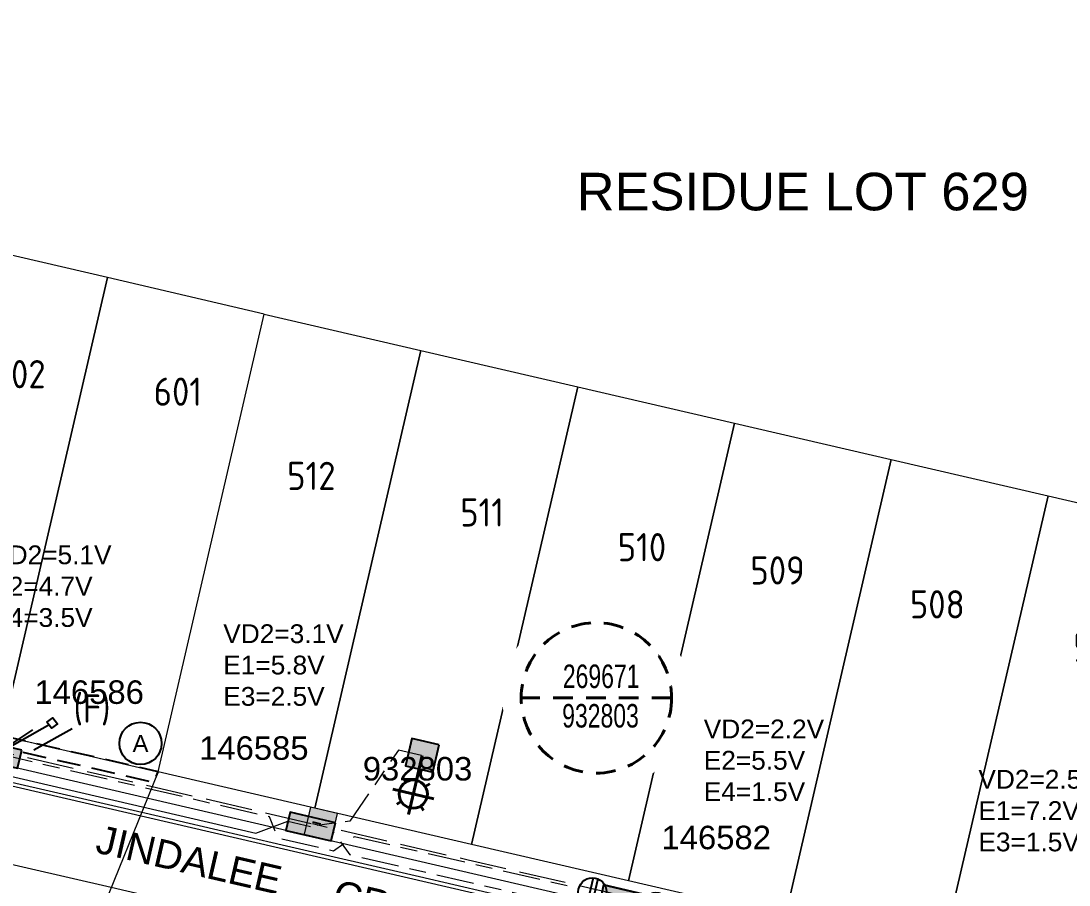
# Model space of a CAD drawing. Header units: metres. Extents: x 286486 to 288014, y 6149260 to 6150844.
# Drawn here: x 287400.1 to 287511.6, y 6149663.5 to 6149755.4 of the extents above; entities that cross this region are included whole.
import ezdxf
from ezdxf.enums import TextEntityAlignment as Align

# ---------------------------------------------------------------- set-up
doc = ezdxf.new("R2010")
doc.units = ezdxf.units.M
for name, pattern in [('Cable Exist UG', [8.2, 4, -1.2, 1.8, -1.2]), ('Dash', [5, 3, -2]), ('DASHED', [0.75, 0.5, -0.25]), ('IE Trench LV', [6.5, 5, -1.5])]:
    doc.linetypes.add(name, pattern=pattern)
doc.layers.get('0').update_dxf_attribs({"color": 6})
for name, color, linetype, lineweight in [('_User Kerbs', 2, 'Continuous', 5), ('_User Stage 5 Columns', 7, 'Continuous', 5), ('_User Stage 5 Trench', 255, 'Continuous', 5), ('Cadastre Developer_SP_NEW', 2, 'Continuous', 5), ('Cadastre Roads_SP_NEW', 251, 'Continuous', 5)]:
    doc.layers.add(name, color=color, linetype=linetype, lineweight=lineweight)
for name, color, linetype in [('_User Stage 5 Easements', 7, 'Continuous'), ('_User Stage 5 Lots', 7, 'Continuous'), ('_User Stage 5 LV', 7, 'Continuous'), ('_User Stage 5 Pillars', 7, 'Continuous'), ('Mains_HV_NEW_U72', 2, 'Continuous'), ('Mains_LV_New_R17', 2, 'Continuous'), ('Mains_LV_NEW_T84', 2, 'Continuous'), ('Notes', 7, 'Continuous'), ('Notes_LV_MISC', 7, 'Continuous'), ('Notes_SL_MISC', 7, 'Continuous'), ('Notes_SP_MISC', 7, 'Continuous'), ('Notes_SP_NEW', 2, 'Continuous'), ('Panels_LV_SL_NEW', 2, 'Continuous'), ('Services_SP_NEW', 2, 'Continuous'), ('Services_SP_NEW_UG', 2, 'Continuous'), ('Trench_SP_NEW', 2, 'Continuous')]:
    doc.layers.add(name, color=color, linetype=linetype)
doc.styles.add('COLUMN_LABEL', font='arial.ttf')
doc.styles.add('iecARIAL', font='arial.ttf', dxfattribs={"height": 2})
doc.styles.add('iecDevPlan', font='isocp.shx', dxfattribs={"height": 1.8})
doc.styles.add('LotNum', font='isocp.shx', dxfattribs={"height": 1.8})
doc.styles.add('POLE_LABEL', font='arial.ttf')
doc.styles.add('RoadName', font='arial.ttf', dxfattribs={"height": 2.5})
doc.styles.get("Standard").update_dxf_attribs({"font": 'arial.ttf'})
doc.linetypes.add('Cable 5', pattern='A,10,-1,["o",Standard,S=2,R=0,X=-1,Y=-0.7],-1e-05,["o",Standard,S=2,R=0,X=-0.2,Y=-0.7],-1.2', length=12.20001)
doc.linetypes.add('Cable New UG', pattern='A,7,-0.25,["x",Standard,S=2,R=0,X=0.2,Y=-0.8],-2.1', length=9.35)
doc.linetypes.add('IE Trench HV', pattern='A,7,-0.2,["/",Standard,S=3,R=0,X=0.6,Y=-1.4],-2.5', length=9.7)

# ---------------------------------------------------------------- blocks, each defined once
blk = doc.blocks.new('*U101')
for tag, height, flags, p in [('ASSET_NUM', 2.5, 8, (2, 4)), ('STREET_CODE', 0.2, 9, (1.5, 2)), ('OWNED_BY', 0.2, 9, (1.5, 1.8))]:
    blk.add_attdef(tag, text='', height=height, dxfattribs=dict(flags=flags)).set_placement(p, align=Align.MIDDLE_LEFT)
blk.add_wipeout([(-2.47, 0.99), (2.47, 0.99), (2.47, -0.99), (-2.47, -0.99)])
at = {"lineweight": -3}
blk.add_lwpolyline([(-2.47, 0.99), (2.47, 0.99), (2.47, -0.99), (-2.47, -0.99)], close=True, dxfattribs=at)
for tag, flags, p in [('OPERATED_BY', 9, (1.5, 1.6)), ('STATE', 9, (1.5, 1.2)), ('MAINTAINED_BY', 9, (1.5, 1.4)), ('SUPPORT_TYPE', 9, (1.5, 1)), ('SUBURB', 9, (1.5, 0.2)), ('STREETNAME', 9, (1.5, 0)), ('USAGE', 9, (1.5, 0.8)), ('LEGEND', 9, (1.5, 0.6)), ('PARENT', 9, (1.5, 0.4)), ('Z', 1, (1.5, -0.6)), ('LOCATION', 9, (1.5, -0.2)), ('NOTES', 9, (1.5, -0.4))]:
    blk.add_attdef(tag, text='', height=0.2, dxfattribs=dict(flags=flags)).set_placement(p, align=Align.MIDDLE_LEFT)
blk = doc.blocks.new('*U99')
for tag, p, flags in [('CONSTRUCTED_VOLTAGE', (0.89, -2.37), 9), ('OPERATED_BY', (0.87, -3.08), 9), ('OWNED_BY', (0.88, -3.37), 9), ('ACTUAL_STATUS', (0.9, -2.61), 9), ('MAINTAINED_BY', (0.89, -2.84), 9), ('ORIENTATION', (0.87, -3.62), 9), ('STATE', (0.86, -4.31), 9), ('SWITCH_TYPE', (0.86, -4.56), 9), ('USAGE', (0.88, -3.86), 9), ('NOTES', (0.88, -4.06), 1), ('Z', (0.87, -5.06), 9), ('LEGEND', (0.87, -4.82), 9)]:
    blk.add_attdef(tag, p, '', height=0.2, dxfattribs=dict(flags=flags))
blk.add_wipeout([(-1.06, 1.06), (-1.18, 0.92), (-1.29, 0.76), (-1.37, 0.59), (-1.43, 0.42), (-1.48, 0.23), (-1.49, 0.05), (-1.49, -0.14), (-1.46, -0.33), (-1.41, -0.51), (-1.33, -0.68), (-1.24, -0.84), (-1.12, -0.99), (-0.99, -1.12), (-0.84, -1.24), (-0.68, -1.33), (-0.51, -1.41), (-0.33, -1.46), (-0.14, -1.49), (0.05, -1.49), (0.23, -1.48), (0.42, -1.43), (0.59, -1.37), (0.76, -1.29), (0.92, -1.18), (1.06, -1.06), (1.18, -0.92), (1.29, -0.76), (1.37, -0.59), (1.43, -0.42), (1.48, -0.23), (1.49, -0.05), (1.49, 0.14), (1.46, 0.33), (1.41, 0.51), (1.33, 0.68), (1.24, 0.84), (1.12, 0.99), (0.99, 1.12), (0.84, 1.24), (0.68, 1.33), (0.51, 1.41), (0.33, 1.46), (0.14, 1.49), (-0.05, 1.49), (-0.23, 1.48), (-0.42, 1.43), (-0.59, 1.37), (-0.76, 1.29), (-0.92, 1.18)])
for p, q in [((-0.25, -1.48), (-0.25, 1.48)), ((0.25, -1.48), (0.25, 1.48))]:
    blk.add_line(p, q)
blk.add_circle((0, 0), 1.5)
at = {"flags": 9}
blk.add_attdef('TYPE', text='', height=0.2, dxfattribs=at).set_placement((0.88, -1.45), align=Align.MIDDLE_LEFT)
for tag, p in [('OPERATING_VOLTAGE', (0.89, -1.82)), ('NO_PHASES', (0.88, -2.1))]:
    blk.add_attdef(tag, p, '', height=0.2, dxfattribs=at)
blk = doc.blocks.new('PANEL_NEW')
at = {"layer": 'Panels_LV_SL_NEW'}
h = blk.add_hatch(color=256, dxfattribs=at)
h.paths.add_polyline_path([(-0.8, -0.32), (0.8, -0.32), (0.8, 0.32), (-0.8, 0.32)])
h.paths.add_polyline_path([(-0.72, 0.24), (0.72, 0.24), (0.72, -0.24), (-0.72, -0.24)], flags=16)
for points in [[(-0.8, -0.32), (0.8, -0.32), (0.8, 0.32), (-0.8, 0.32)], [(-0.72, -0.24), (0.72, -0.24), (0.72, 0.24), (-0.72, 0.24)]]:
    blk.add_lwpolyline(points, close=True)
blk.add_attdef('PARENT', (1.52, -2.43), '', height=2.5, rotation=90)
for tag, flags, p in [('CONNECTOR_TYPE', 9, (1.5, 0)), ('CONSTRUCTED_VOLTAGE', 9, (1.5, -0.2)), ('OPERATING_VOLTAGE', 9, (1.5, -0.6)), ('ORIENTATION', 9, (1.5, -0.8)), ('OWNED_BY', 9, (1.5, -1)), ('OPERATED_BY', 9, (1.5, -1.2)), ('NO_PHASES', 9, (1.5, -0.4)), ('STATE', 9, (1.5, -1.6)), ('Z', 1, (1.5, -2.2)), ('MAINTAINED_BY', 9, (1.5, -1.4)), ('USAGE', 9, (1.5, -1.8)), ('NOTES', 9, (1.5, -2))]:
    blk.add_attdef(tag, text='', height=0.2, dxfattribs=dict(flags=flags)).set_placement(p, align=Align.MIDDLE_LEFT)
blk = doc.blocks.new('*U38')
blk.add_blockref('*U101', (0, 2.01))
for tag, flags, p in [('OWNED_BY', 9, (1.5, -0.2)), ('OPERATED_BY', 9, (1.5, -0.4)), ('STATE', 9, (1.5, -0.8)), ('SUPPORT_TYPE', 9, (1.5, -1)), ('MAINTAINED_BY', 9, (1.5, -0.6)), ('USAGE', 9, (1.5, -1.2)), ('SUBURB', 9, (1.5, -1.8)), ('STREETNAME', 9, (1.5, -2)), ('LEGEND', 9, (1.5, -1.4)), ('PARENT', 9, (1.5, -1.6)), ('LOCATION', 9, (1.5, -2.2)), ('Z', 1, (1.5, -2.6)), ('NOTES', 9, (1.5, -2.4))]:
    blk.add_attdef(tag, text='', height=0.2, dxfattribs=dict(flags=flags)).set_placement(p, align=Align.MIDDLE_LEFT)
for name, p in [('*U99', (-3.47, 2.02)), ('*U99', (3.47, 2.01)), ('PANEL_NEW', (0, 2.01))]:
    blk.add_blockref(name, p)
for tag, height, flags, p in [('ASSET_NUM', 2.5, 8, (2, 4.78)), ('STREET_CODE', 0.2, 9, (1.5, 0))]:
    blk.add_attdef(tag, text='', height=height, dxfattribs=dict(flags=flags)).set_placement(p, align=Align.MIDDLE_LEFT)
blk = doc.blocks.new('*U14')
blk.add_hatch(color=256).paths.add_polyline_path([(-2.475, 3), (-2.475, 1.02), (2.475, 1.02), (2.475, 3)])
blk.add_lwpolyline([(-2.475, 1.02), (2.475, 1.02), (2.475, 3), (-2.475, 3)], close=True)
at = {"style": 'iecARIAL', "flags": 8}
blk.add_attdef('ASSET_NUM', (1.5, 3.5), '', height=2.5, dxfattribs=at)
for tag, p, flags in [('OWNED_BY', (0, -0.2), 9), ('STATE', (0, -0.4), 9), ('SUPPORT_TYPE', (0, -0.6), 9), ('USAGE', (0, -0.8), 9), ('LEGEND', (0, -1), 9), ('LOCATION', (0, -1.2), 9), ('STREETNAME', (0, -1.8), 9), ('SUBURB', (0, -2), 1), ('NOTES', (0, -1.4), 9), ('PARENT', (0, -1.6), 9)]:
    blk.add_attdef(tag, p, '', height=0.2, dxfattribs=dict(flags=flags))
blk = doc.blocks.new('COLUMN_EXT')
blk.add_hatch(color=256).paths.add_polyline_path([(-1.49, 1.48), (-1.49, -1.49), (1.48, -1.49), (1.48, 1.48)])
blk.add_lwpolyline([(-1.49, -1.49), (1.48, -1.49), (1.48, 1.48), (-1.49, 1.48)], close=True)
for tag, height, style, flags, p in [('ASSET_NUM', 2.5, 'COLUMN_LABEL', 8, (2, 2)), ('STRUCTURE_PLANT_NUMBER', 0.2, 'POLE_LABEL', 9, (1.81, 0.03)), ('STREET_CODE', 0.2, 'COLUMN_LABEL', 9, (1.81, -0.2))]:
    blk.add_attdef(tag, text='', height=height, dxfattribs=dict(style=style, flags=flags)).set_placement(p, align=Align.MIDDLE_LEFT)
at = {"flags": 9}
for tag, p in [('COLUMN_TYPE', (1.81, -0.4)), ('OWNED_BY', (1.81, -0.6)), ('STATE', (1.81, -0.8)), ('USAGE', (1.81, -1)), ('LEGEND', (1.81, -1.2)), ('STREETNAME', (1.81, -1.6)), ('SUBURB', (1.81, -1.8)), ('LOCATION', (1.81, -1.4)), ('NOTES', (1.81, -2))]:
    blk.add_attdef(tag, text='', height=0.2, dxfattribs=at).set_placement(p, align=Align.MIDDLE_LEFT)
at = {"flags": 1}
blk.add_attdef('Z', (1.81, -2.35), '', height=0.2, dxfattribs=at)
blk = doc.blocks.new('SL_LANTERN_EXT')
at = {"lineweight": 40}
for p, q in [((-1.46, 5.68), (-1.06, 5.28)), ((0, 1.97), (0, 6.47)), ((1.46, 5.68), (1.06, 5.28)), ((-2.25, 4.22), (2.25, 4.22)), ((-1.46, 2.76), (-1.06, 3.16)), ((0, 0), (0, 2.72)), ((1.46, 2.76), (1.06, 3.16))]:
    blk.add_line(p, q, dxfattribs=at)
blk.add_circle((0, 4.22), 1.5, dxfattribs=at)
at = {"style": 'iecARIAL', "flags": 8}
blk.add_attdef('ASSET_NUM', (1.5, 1.5), '', height=2.5, dxfattribs=at)
for tag, p, height, flags in [('CONSTRUCTED_VOLTAGE', (0.98, -0.65), 0.2, 9), ('CONTROL_TYPE', (0.98, -0.85), 0.2, 9), ('LANTERN_PURPOSE', (0.98, -1.05), 0.2, 9), ('LANTERN_TYPE', (0.98, -1.25), 0.2, 9), ('LNUMBER', (2.18, -3.25), 2.5, 8), ('OPERATING_VOLTAGE', (0.98, -1.65), 0.2, 9), ('ORIENTATION', (0.98, -1.85), 0.2, 9), ('OWNED_BY', (0.98, -2.05), 0.2, 9), ('STATE', (0.98, -2.25), 0.2, 9), ('NO_PHASES', (0.98, -1.45), 0.2, 9), ('USAGE', (0.98, -2.45), 0.2, 9), ('CEXIST', (0.98, -2.65), 0.2, 9), ('CNEW', (0.98, -2.85), 0.2, 9), ('CNUMBER', (0.98, -3.05), 0.2, 9), ('CREMOVE', (0.98, -3.25), 0.2, 9), ('CREPLACE', (0.98, -3.45), 0.2, 9), ('LKINGHEIGHT', (0.98, -3.65), 0.2, 9), ('LBRACKET', (0.98, -3.85), 0.2, 9), ('LBRACKETVOCAB', (0.98, -4.05), 0.2, 9), ('LCATEGORY', (0.98, -4.25), 0.2, 9), ('LCHARGE1', (0.98, -4.45), 0.2, 9), ('LCHARGE1PERCENT', (0.98, -4.65), 0.2, 9), ('LCHARGE2', (0.98, -4.85), 0.2, 9), ('LCHARGE2PERCENT', (0.98, -5.05), 0.2, 9), ('LCHARGE3', (0.98, -5.25), 0.2, 9), ('LCHARGE3PERCENT', (0.98, -5.45), 0.2, 9), ('LEXIST', (0.98, -5.65), 0.2, 9), ('LLAMP', (0.98, -5.85), 0.2, 9), ('LLAMPVOCAB', (0.98, -6.05), 0.2, 9), ('LMAST', (0.98, -6.25), 0.2, 9), ('LMASTVOCAB', (0.98, -6.45), 0.2, 9), ('LNEW', (0.98, -6.65), 0.2, 9), ('LANTNUMBER', (0.98, -6.85), 0.2, 9), ('LOUTREACH', (0.98, -7.25), 0.2, 9), ('LOUTREACHVOCAB', (0.98, -7.45), 0.2, 9), ('LRATECODE', (0.98, -7.65), 0.2, 9), ('LREMOVE', (0.98, -7.85), 0.2, 9), ('LREPLACE', (0.98, -8.05), 0.2, 9), ('LTYPE', (0.98, -8.25), 0.2, 9), ('LTYPEVOCAB', (0.98, -8.45), 0.2, 9), ('LEGEND', (0.98, -8.65), 0.2, 9), ('LOCATION', (0.98, -8.85), 0.2, 9), ('NOTES', (0.98, -9.05), 0.2, 9), ('STREETNAME', (0.98, -9.25), 0.2, 9), ('SUBURB', (0.98, -9.45), 0.2, 1)]:
    blk.add_attdef(tag, p, '', height=height, dxfattribs=dict(flags=flags))
blk = doc.blocks.new('SLANTERN_NUM_EXT')
blk.add_wipeout([(-0.31, 10), (-0.94, 9.96), (-1.57, 9.88), (-2.18, 9.76), (-2.79, 9.61), (-3.39, 9.41), (-3.97, 9.18), (-4.54, 8.91), (-5.09, 8.61), (-5.62, 8.27), (-6.13, 7.91), (-6.62, 7.5), (-7.07, 7.07), (-7.5, 6.62), (-7.91, 6.13), (-8.27, 5.62), (-8.61, 5.09), (-8.91, 4.54), (-9.18, 3.97), (-9.41, 3.39), (-9.61, 2.79), (-9.76, 2.18), (-9.88, 1.57), (-9.96, 0.94), (-10, 0.31), (-10, -0.31), (-9.96, -0.94), (-9.88, -1.57), (-9.76, -2.18), (-9.61, -2.79), (-9.41, -3.39), (-9.18, -3.97), (-8.91, -4.54), (-8.61, -5.09), (-8.27, -5.62), (-7.91, -6.13), (-7.5, -6.62), (-7.07, -7.07), (-6.62, -7.5), (-6.13, -7.91), (-5.62, -8.27), (-5.09, -8.61), (-4.54, -8.91), (-3.97, -9.18), (-3.39, -9.41), (-2.79, -9.61), (-2.18, -9.76), (-1.57, -9.88), (-0.94, -9.96), (-0.31, -10), (0.31, -10), (0.94, -9.96), (1.57, -9.88), (2.18, -9.76), (2.79, -9.61), (3.39, -9.41), (3.97, -9.18), (4.54, -8.91), (5.09, -8.61), (5.62, -8.27), (6.13, -7.91), (6.62, -7.5), (7.07, -7.07), (7.5, -6.62), (7.91, -6.13), (8.27, -5.62), (8.61, -5.09), (8.91, -4.54), (9.18, -3.97), (9.41, -3.39), (9.61, -2.79), (9.76, -2.18), (9.88, -1.57), (9.96, -0.94), (10, -0.31), (10, 0.31), (9.96, 0.94), (9.88, 1.57), (9.76, 2.18), (9.61, 2.79), (9.41, 3.39), (9.18, 3.97), (8.91, 4.54), (8.61, 5.09), (8.27, 5.62), (7.91, 6.13), (7.5, 6.62), (7.07, 7.07), (6.62, 7.5), (6.13, 7.91), (5.62, 8.27), (5.09, 8.61), (4.54, 8.91), (3.97, 9.18), (3.39, 9.41), (2.79, 9.61), (2.18, 9.76), (1.57, 9.88), (0.94, 9.96), (0.31, 10)])
at = {"linetype": 'Dash', "lineweight": 40, "ltscale": 0.7}
blk.add_line((8, 0), (-8, 0), dxfattribs=at)
blk.add_circle((0, 0), 8, dxfattribs=at)
at = {"lineweight": 40, "width": 0.7}
for tag, p in [('SNUMBER', (0.51, 1.05)), ('CNUMBER', (0.44, -3.15))]:
    blk.add_attdef(tag, text='', height=2.5, dxfattribs=at).set_placement(p, align=Align.CENTER)
at = {"lineweight": 40, "flags": 1}
blk.add_attdef('Z', (0, 0), '', height=0.2, dxfattribs=at)
blk = doc.blocks.new('CCP_NEW')
for tag, flags, p in [('CCP_TYPE', 9, (1.5, 0)), ('ORIENTATION', 9, (1.5, -0.2)), ('STATE', 9, (1.5, -1)), ('OWNED_BY', 9, (1.5, -1.2)), ('USAGE', 9, (1.5, -0.4)), ('LEGEND', 9, (1.5, -0.6)), ('LIFE_SUPPORT', 9, (1.5, -0.8)), ('OPERATED_BY', 9, (1.5, -1.4)), ('OPERATING_VOLTAGE', 9, (1.5, -1.8)), ('CONSTRUCTED_VOLTAGE', 9, (1.5, -2)), ('MAINTAINED_BY', 9, (1.5, -1.6)), ('NUMBER_OF_PHASES', 9, (1.5, -2.2)), ('Z', 1, (1.5, -2.4))]:
    blk.add_attdef(tag, text='', height=0.2, dxfattribs=dict(flags=flags)).set_placement(p, align=Align.MIDDLE_LEFT)
blk.add_wipeout([(0, 0.57), (0.57, 0), (0, -0.57), (-0.57, 0)])
blk.add_lwpolyline([(-0.57, 0), (0, 0.57), (0.57, 0), (0, -0.57), (-0.57, 0)])
blk = doc.blocks.new('DUCT_INDICATOR')
blk.add_circle((0, 0), 2.25)
blk.add_attdef('CODE', text='', height=1.8).set_placement((0, 0), align=Align.MIDDLE_CENTER)
at = {"flags": 1}
blk.add_attdef('Z', (0, 0), '', height=0.2, dxfattribs=at)

msp = doc.modelspace()

# ---------------------------------------------------------------- linework, layer by layer
at = {"layer": '_User Kerbs', "color": 251, "linetype": 'Continuous', "flags": 128}
msp.add_lwpolyline([(287441.50755, 6149655.84182), (287440.58796, 6149656.05493), (287425.97521, 6149659.44131), (287411.36247, 6149662.8277), (287409.70346, 6149663.21216), (287409.70346, 6149663.21216), (287309.14873, 6149686.33467, 0.0902254), (287224.33232, 6149689.50658), (287224.33232, 6149689.50658)], format="xyb", dxfattribs=at)
at = {"layer": '_User Stage 5 Easements'}
msp.add_line((287401.47976, 6149677.87549), (287405.54149, 6149680.13497), dxfattribs=at)
at = {"layer": '_User Stage 5 Easements', "linetype": 'DASHED', "ltscale": 5, "flags": 128}
msp.add_lwpolyline([(287398.09183, 6149679.36939), (287397.8206, 6149678.20044), (287414.236, 6149674.39164), (287414.69172, 6149675.51778), (287398.09183, 6149679.36939)], dxfattribs=at)
at = {"layer": '_User Stage 5 Trench', "linetype": 'IE Trench LV', "flags": 128}
msp.add_lwpolyline([(287430.99081, 6149669.99554), (287397.70863, 6149677.71788)], dxfattribs=at)
at = {"layer": 'Cadastre Developer_SP_NEW', "color": 2, "lineweight": 0}
msp.add_lwpolyline([(287398.00883, 6149679.3839), (287409.29679, 6149728.09309), (287392.6139, 6149731.95921), (287381.32595, 6149683.25005), (287398.00883, 6149679.3839)], dxfattribs=at)
at = {"layer": 'Cadastre Roads_SP_NEW', "color": 2, "flags": 128}
msp.add_lwpolyline([(287414.69172, 6149675.51778), (287407.84498, 6149658.62746), (287308.10536, 6149681.72111, 0.095230469), (287220.42214, 6149684.12002), (287217.5105, 6149701.88298, -0.097859286), (287314.5944, 6149698.71452), (287414.69172, 6149675.51778)], format="xyb", dxfattribs=at)
at = {"layer": 'Mains_LV_New_R17', "linetype": 'Cable 5'}
msp.add_lwpolyline([(287432.01015, 6149669.96462), (287431.15013, 6149670.16392)], dxfattribs=at)
at = {"layer": 'Mains_LV_NEW_T84', "color": 2, "linetype": 'Cable New UG', "lineweight": 0, "flags": 128}
msp.add_lwpolyline([(287198.95049, 6149746.53072), (287197.64041, 6149743.56705), (287207.86224, 6149703.36556), (287216.63896, 6149697.68186, -0.075581216), (287290.7352, 6149699.00406), (287293.32912, 6149700.6074), (287300.67255, 6149699.49766), (287302.29978, 6149697.17595, -0.011798605), (287313.69136, 6149694.81778), (287359.38181, 6149684.2294), (287361.78289, 6149685.72597), (287366.6051, 6149684.60846), (287368.10688, 6149682.20743), (287425.08444, 6149669.00335), (287428.50972, 6149670.2523), (287430.92083, 6149669.69355)], format="xyb", dxfattribs=at)
at = {"layer": 'Notes_LV_MISC', "color": 7, "linetype": 'Cable Exist UG', "lineweight": 0, "flags": 128}
msp.add_lwpolyline([(287540.04033, 6149646.18787, 0.198506188), (287533.03383, 6149650.77503, 0.075087624), (287529.75092, 6149650.90095, 0.075087623), (287526.57723, 6149650.05176, -0.058667714), (287523.66382, 6149649.1692, -0.053884898), (287520.48312, 6149648.94851), (287514.33753, 6149650.3727), (287502.53679, 6149653.1074), (287500.57281, 6149651.50953), (287494.23902, 6149652.97733), (287492.93107, 6149655.33344), (287480.97175, 6149658.10492), (287464.28886, 6149661.97104), (287447.60597, 6149665.83717), (287435.60747, 6149668.61772), (287433.3596, 6149667.08565), (287427.45399, 6149668.45508), (287426.5618, 6149670.71522), (287397.64083, 6149677.42565)], format="xyb", dxfattribs=at)
for points in [[(287442.73445, 6149677.26467), (287440.26045, 6149677.838), (287435.10639, 6149670.27282), (287430.92083, 6149669.69355)], [(287460.57754, 6149642.21808), (287457.43569, 6149646.32702), (287460.77405, 6149660.73257), (287447.15445, 6149663.8888), (287435.13163, 6149666.67499), (287433.33419, 6149669.14454)]]:
    msp.add_lwpolyline(points, dxfattribs=at)
at = {"layer": 'Services_SP_NEW_UG', "color": 2, "flags": 128}
msp.add_lwpolyline([(287394.22726, 6149683.27588), (287397.55972, 6149677.43492), (287403.4165, 6149680.71505)], dxfattribs=at)
at = {"layer": 'Trench_SP_NEW', "linetype": 'IE Trench LV', "flags": 128}
msp.add_lwpolyline([(287395.59282, 6149681.60793), (287397.55972, 6149677.43492), (287401.37259, 6149679.99724)], dxfattribs=at)

# ---------------------------------------------------------------- block references
at = {"layer": '_User Stage 5 Columns'}
ref = msp.add_blockref('COLUMN_EXT', (287432.00717, 6149669.98071), dxfattribs=dict(at, rotation=166.9519999999999))
ref.add_attrib('ASSET_NUM', '932803', dxfattribs={"layer": '0', "height": 2.5, "style": 'COLUMN_LABEL'}).set_placement((287436.47557, 6149675.84664), align=Align.MIDDLE_LEFT)
at = {"layer": '_User Stage 5 LV'}
ref = msp.add_blockref('SL_LANTERN_EXT', (287442.79712, 6149677.26467), dxfattribs=dict(at, rotation=166.9635032039919))
ref.add_attrib('ASSET_NUM', '269671', (287453.4774, 6149684.59189), dxfattribs={"layer": '0', "height": 2.5, "style": 'iecARIAL'})
ref = msp.add_blockref('COLUMN_EXT', (287442.79773, 6149677.26461), dxfattribs=dict(at, rotation=166.9519999999999))
ref.add_attrib('ASSET_NUM', '932803', dxfattribs={"layer": '0', "height": 2.5, "style": 'COLUMN_LABEL'}).set_placement((287453.03833, 6149682.148), align=Align.MIDDLE_LEFT)
at = {"layer": '_User Stage 5 Pillars'}
ref = msp.add_blockref('*U14', (287398.00883, 6149679.3839), dxfattribs=dict(at, rotation=166.9524826670405))
ref.add_attrib('ASSET_NUM', '146586', (287401.52685, 6149682.74813), dxfattribs={"layer": '0', "height": 2.5, "style": 'iecARIAL'})
ref = msp.add_blockref('*U14', (287431.3746, 6149671.65166), dxfattribs=dict(at, rotation=166.9524826670405))
ref.add_attrib('ASSET_NUM', '146585', (287419.05114, 6149676.79802), dxfattribs={"layer": '0', "height": 2.5, "style": 'iecARIAL'})
at = {"layer": 'Notes_SP_NEW', "linetype": 'Cable New UG', "lineweight": 0}
msp.add_blockref('DUCT_INDICATOR', (287412.81813, 6149678.54137), dxfattribs=at).add_auto_attribs({'CODE': 'A'})

# ---------------------------------------------------------------- texts
at = {"layer": '_User Stage 5 Easements', "style": 'iecDevPlan'}
msp.add_text('(F)', height=3, dxfattribs=at).set_placement((287407.65848, 6149682.24116), align=Align.MIDDLE_CENTER)
at = {"layer": '_User Stage 5 Lots', "lineweight": 0, "char_height": 3, "width": 8.6113974, "attachment_point": 2, "style": 'LotNum', "bg_fill": 3, "box_fill_scale": 1.5, "bg_fill_color": 256, "bg_fill_true_color": 13158600, "bg_fill_transparency": 0}
for s, insert in [('511', (287449.16592, 6149704.61844)), ('510', (287466.18351, 6149700.91896)), ('509', (287480.61148, 6149698.44537)), ('508', (287497.6123, 6149694.83867)), ('507', (287514.94994, 6149690.23147))]:
    msp.add_mtext(s, dxfattribs=dict(at, insert=insert))
at = {"layer": 'Notes', "color": 2, "lineweight": 0, "style": 'RoadName'}
msp.add_text('JINDALEE     CRESCENT', height=3, rotation=347, dxfattribs=at).set_placement((287407.8929, 6149666.97033))
at = {"layer": 'Notes_LV_MISC', "linetype": 'Cable New UG', "char_height": 2, "attachment_point": 1, "style": 'iecARIAL'}
for s, insert in [('VD2=5.1V\\PE2=4.7V\\PE4=3.5V', (287396.92283, 6149699.60549)), ('VD2=3.1V\\PE1=5.8V\\PE3=2.5V', (287421.62703, 6149691.21404)), ('VD2=2.2V\\PE2=5.5V\\PE4=1.5V', (287472.75839, 6149681.08144)), ('VD2=2.5V\\PE1=7.2V\\PE3=1.5V', (287501.9885, 6149675.72904))]:
    msp.add_mtext_dynamic_manual_height_columns(s, width=17.4646073, gutter_width=10, heights=[12.02442], dxfattribs=dict(at, insert=insert))
at = {"layer": 'Notes_SP_MISC', "color": 2, "linetype": 'IE Trench LV', "insert": (287459.23135, 6149739.25318), "char_height": 4, "attachment_point": 1, "style": 'iecARIAL'}
msp.add_mtext_dynamic_manual_height_columns('RESIDUE LOT 629', width=67.8623725, gutter_width=10, heights=[0], dxfattribs=at)

# ---------------------------------------------------------------- next in the draw order: linework, layer by layer
at = {"layer": '_User Stage 5 Lots', "lineweight": 0}
for points in [[(287492.71122, 6149708.76247), (287509.39411, 6149704.89635), (287498.10615, 6149656.18716), (287481.42326, 6149660.05328)], [(287509.39411, 6149704.89635), (287526.077, 6149701.03022), (287514.78904, 6149652.32106), (287498.10615, 6149656.18716)]]:
    msp.add_lwpolyline(points, close=True, dxfattribs=at)

# ---------------------------------------------------------------- next in the draw order: block references
at = {"layer": '_User Stage 5 LV', "rotation": 166.9524826652384}
msp.add_blockref('*U38', (287464.74038, 6149663.91941), dxfattribs=at)

# ---------------------------------------------------------------- next in the draw order: texts
at = {"layer": '_User Stage 5 Lots', "lineweight": 0, "insert": (287430.99706, 6149708.50289), "char_height": 3, "width": 8.6113974, "attachment_point": 2, "style": 'LotNum', "bg_fill": 3, "box_fill_scale": 1.5, "bg_fill_color": 256, "bg_fill_true_color": 13158600, "bg_fill_transparency": 0}
msp.add_mtext('512', dxfattribs=at)

# ---------------------------------------------------------------- next in the draw order: linework, layer by layer
at = {"layer": '_User Kerbs', "color": 251, "linetype": 'Continuous', "flags": 128}
msp.add_lwpolyline([(287412.95186, 6149671.22569), (287413.29045, 6149671.14722), (287427.9032, 6149667.76084), (287442.51594, 6149664.37445), (287457.12869, 6149660.98807), (287471.74144, 6149657.60168), (287486.35419, 6149654.21529), (287500.96693, 6149650.82891), (287515.57968, 6149647.44252), (287519.17323, 6149646.60975), (287519.17323, 6149646.60975)], dxfattribs=at)
at = {"layer": '_User Stage 5 Lots', "lineweight": 0}
msp.add_lwpolyline([(287425.97968, 6149724.22696), (287442.66256, 6149720.36084), (287431.3746, 6149671.65166), (287414.69172, 6149675.51778), (287425.97968, 6149724.22696)], dxfattribs=at)
for points in [[(287442.66256, 6149720.36084), (287459.34545, 6149716.49472), (287448.05749, 6149667.78553), (287431.3746, 6149671.65166)], [(287459.34545, 6149716.49472), (287476.02834, 6149712.62859), (287464.74038, 6149663.91941), (287448.05749, 6149667.78553)], [(287476.02834, 6149712.62859), (287492.71122, 6149708.76247), (287481.42326, 6149660.05328), (287464.74038, 6149663.91941)]]:
    msp.add_lwpolyline(points, close=True, dxfattribs=at)
at = {"layer": '_User Stage 5 Trench', "linetype": 'IE Trench LV', "flags": 128}
msp.add_lwpolyline([(287464.35659, 6149662.2633), (287447.6737, 6149666.12942), (287431.10498, 6149669.96909)], dxfattribs=at)
at = {"layer": 'Cadastre Developer_SP_NEW', "color": 2, "lineweight": 0}
msp.add_lwpolyline([(287414.69172, 6149675.51778), (287425.97968, 6149724.22696), (287409.29679, 6149728.09309), (287398.00884, 6149679.38393), (287414.69172, 6149675.51778)], dxfattribs=at)
at = {"layer": 'Cadastre Roads_SP_NEW', "color": 2, "lineweight": 0}
for points in [[(287304.60503, 6149448.18211), (287295.26398, 6149461.79666), (287295.26398, 6149461.79666), (287293.47654, 6149464.40185, 0.012443729), (287283.69218, 6149477.09312, 0.008761577), (287276.42983, 6149485.72956, 0.008761577), (287268.86934, 6149494.10623, 0.165908571), (287259.75265, 6149498.97156), (287262.64524, 6149516.73762, -0.103971266), (287275.69453, 6149511.69732, -0.030415347), (287279.01768, 6149509.24058, -0.040473528), (287283.31732, 6149505.00136, -0.010372964), (287292.65748, 6149494.46813, -0.010373281), (287301.5536, 6149483.55728), (287306.94628, 6149483.40315), (287317.38311, 6149468.30256), (287316.86538, 6149462.12891, 0.000009451), (287334.80954, 6149435.97534)], [(287414.69172, 6149675.51778), (287407.84498, 6149658.62746), (287442.11209, 6149650.68633), (287445.01, 6149645.91036), (287462.52561, 6149641.7212), (287467.43849, 6149644.81715), (287487.16702, 6149640.24522), (287504.8427, 6149636.18902), (287514.63331, 6149633.88013, -0.114613418)]]:
    msp.add_lwpolyline(points, format="xyb", dxfattribs=at)
msp.add_lwpolyline([(287514.78904, 6149652.32106), (287498.10615, 6149656.18716), (287481.42326, 6149660.05328), (287464.74038, 6149663.91941), (287448.05749, 6149667.78553), (287431.3746, 6149671.65166), (287414.69172, 6149675.51778)], dxfattribs=at)

# ---------------------------------------------------------------- next in the draw order: block references
at = {"layer": '_User Stage 5 Pillars'}
ref = msp.add_blockref('*U14', (287464.74038, 6149663.91941), dxfattribs=dict(at, rotation=166.9524826670405))
ref.add_attrib('ASSET_NUM', '146582', (287468.2584, 6149667.28363), dxfattribs={"layer": '0', "height": 2.5, "style": 'iecARIAL'})

# ---------------------------------------------------------------- next in the draw order: block references
at = {"layer": 'Notes_SL_MISC'}
msp.add_blockref('SLANTERN_NUM_EXT', (287461.33159, 6149683.38233), dxfattribs=at).add_auto_attribs({'SNUMBER': '269671', 'CNUMBER': '932803'})

# ---------------------------------------------------------------- next in the draw order: texts
at = {"layer": 'Cadastre Developer_SP_NEW', "color": 2, "lineweight": 0, "char_height": 3, "width": 8.6113974, "attachment_point": 2, "style": 'LotNum', "bg_fill": 3, "box_fill_scale": 1.5, "bg_fill_color": 256, "bg_fill_true_color": 13158600, "bg_fill_transparency": 0}
for s, insert in [('602', (287399.90274, 6149719.32766)), ('601', (287416.79176, 6149717.46178))]:
    msp.add_mtext(s, dxfattribs=dict(at, insert=insert))

# ---------------------------------------------------------------- next in the draw order: linework, layer by layer
at = {"layer": '_User Kerbs', "color": 251, "linetype": 'Continuous', "flags": 128}
msp.add_lwpolyline([(287195.66674, 6149748.36692), (287206.7453, 6149704.79602, 0.389050326), (287218.31306, 6149697.2214, -0.097820328), (287313.52656, 6149694.10664), (287412.95186, 6149671.22569), (287412.95186, 6149671.22569)], format="xyb", dxfattribs=at)
at = {"layer": 'Mains_HV_NEW_U72', "color": 2, "linetype": 'Cable New UG', "lineweight": 0, "flags": 128}
for points in [[(287448.04588, 6149618.2217, 0.052785437), (287457.67621, 6149642.94241), (287461.52094, 6149659.53298), (287313.4656, 6149693.84363, 0.099836065), (287216.42298, 6149696.63036), (287206.99061, 6149702.73864), (287193.57798, 6149755.40352)], [(287450.22002, 6149617.71136), (287450.22002, 6149617.71136, 0.045648445), (287459.61597, 6149642.45374), (287463.92083, 6149661.02983), (287313.91712, 6149695.792, 0.099037625), (287216.85571, 6149698.73288), (287208.73537, 6149703.9915), (287196.05153, 6149753.79481)]]:
    msp.add_lwpolyline(points, format="xyb", dxfattribs=at)

# ---------------------------------------------------------------- next in the draw order: block references
at = {"layer": 'Services_SP_NEW', "linetype": 'IE Trench HV', "rotation": 352.3737936719094}
msp.add_blockref('CCP_NEW', (287403.4165, 6149680.71505), dxfattribs=at)

doc.saveas('drawing.dxf')
